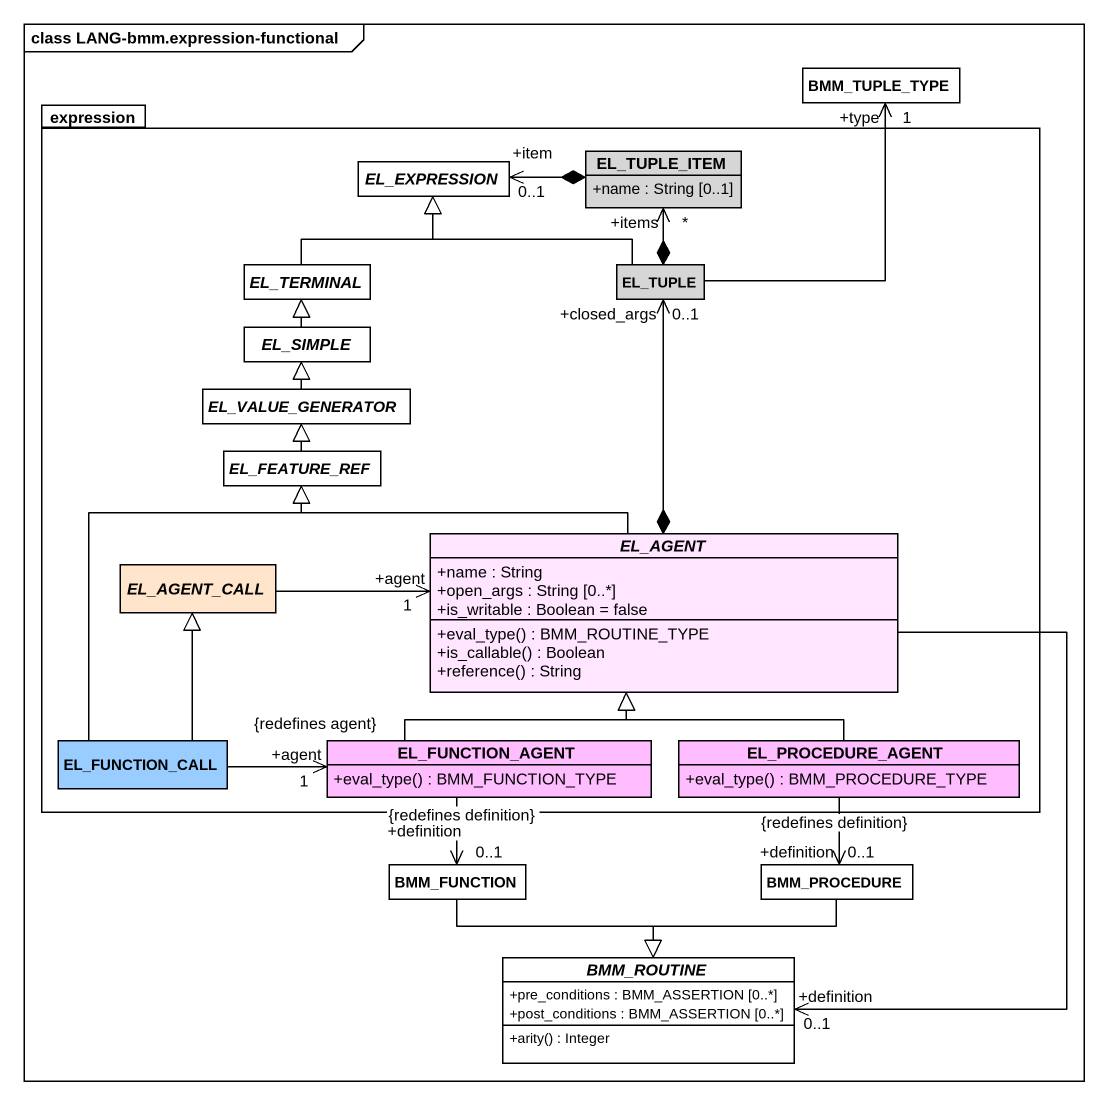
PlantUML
@startuml
mainframe class LANG-bmm.expression-functional
hide circle
hide empty members
skinparam classAttributeIconSize 0
class BMM_TUPLE_TYPE #FFFFFF
package expression {
  abstract class EL_EXPRESSION #FFFFFF
  class EL_TUPLE_ITEM #D6D6D6 {
    +name : String [0..1]
  }
  abstract class EL_TERMINAL #FFFFFF
  class EL_TUPLE #D6D6D6
  abstract class EL_SIMPLE #FFFFFF
  abstract class EL_VALUE_GENERATOR #FFFFFF
  abstract class EL_FEATURE_REF #FFFFFF
  abstract class EL_AGENT #FFE5FF {
    +name : String
    +open_args : String [0..*]
    +is_writable : Boolean = false
    +eval_type() : BMM_ROUTINE_TYPE
    +is_callable() : Boolean
    +reference() : String
  }
  abstract class EL_AGENT_CALL #FFE5CB
  class EL_FUNCTION_CALL #99CCFF
  class EL_FUNCTION_AGENT #FFBCFF {
    +eval_type() : BMM_FUNCTION_TYPE
  }
  class EL_PROCEDURE_AGENT #FFBCFF {
    +eval_type() : BMM_PROCEDURE_TYPE
  }
}
class BMM_FUNCTION #FFFFFF
class BMM_PROCEDURE #FFFFFF
abstract class BMM_ROUTINE #FFFFFF {
  +pre_conditions : BMM_ASSERTION [0..*]
  +post_conditions : BMM_ASSERTION [0..*]
  +arity() : Integer
}
BMM_TUPLE_TYPE "+type\n1" <-- EL_TUPLE
EL_TUPLE_ITEM *-left-> "+item\n0..1" EL_EXPRESSION
EL_TERMINAL -up-|> EL_EXPRESSION
EL_TUPLE -left-|> EL_EXPRESSION
EL_TUPLE *-up-> "+items\n*" EL_TUPLE_ITEM
EL_SIMPLE -up-|> EL_TERMINAL
EL_VALUE_GENERATOR -up-|> EL_SIMPLE
EL_FEATURE_REF -up-|> EL_VALUE_GENERATOR
EL_AGENT *-up-> "+closed_args\n0..1" EL_TUPLE
EL_AGENT -left-|> EL_FEATURE_REF
EL_AGENT --> "+definition\n0..1" BMM_ROUTINE
EL_AGENT_CALL -right-> "+agent\n1" EL_AGENT
EL_FUNCTION_CALL -up-|> EL_FEATURE_REF
EL_FUNCTION_CALL -up-|> EL_AGENT_CALL
EL_FUNCTION_AGENT -up-|> EL_AGENT
EL_FUNCTION_AGENT "+agent\n1\n{redefines agent}" <-left- EL_FUNCTION_CALL
EL_PROCEDURE_AGENT -up-|> EL_AGENT
BMM_FUNCTION "+definition\n0..1\n{redefines definition}" <-up- EL_FUNCTION_AGENT
BMM_FUNCTION --|> BMM_ROUTINE
BMM_PROCEDURE "+definition\n0..1\n{redefines definition}" <-up- EL_PROCEDURE_AGENT
BMM_PROCEDURE --|> BMM_ROUTINE
@enduml
